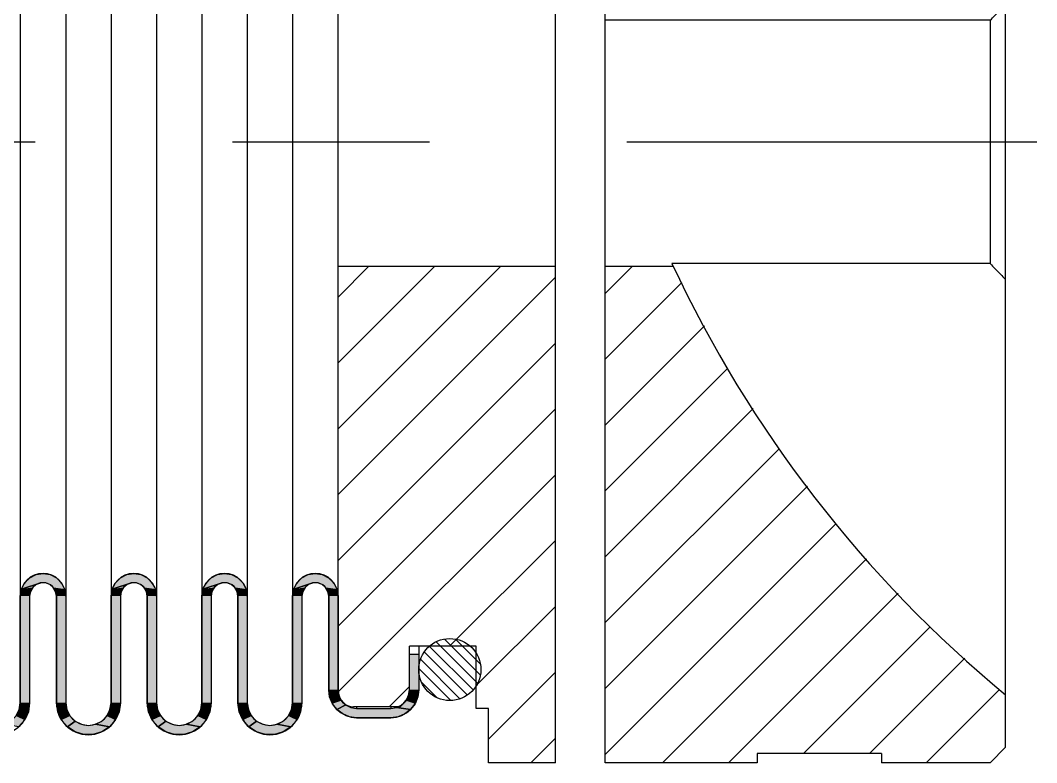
# Model space of a CAD drawing. Header units: millimetres. Extents: x -29 to 3384, y -388 to 1226.
# Drawn here: x 676.85 to 709.58, y 221.35 to 245.27 of the extents above; entities that cross this region are included whole.
import ezdxf

# ---------------------------------------------------------------- set-up
doc = ezdxf.new("R2010")
doc.units = ezdxf.units.MM
doc.linetypes.add('CENTER', pattern=[50.8, 31.75, -6.35, 6.35, -6.35])
doc.layers.add('DEFAULT_1', color=7, linetype='CENTER')

# ---------------------------------------------------------------- blocks, each defined once
blk = doc.blocks.new('*U35')
at = {"color": 2, "linetype": 'Continuous', "extrusion": (0, 0, -1)}
for points in [[(-132.831, 180.711), (-133.283, 180.64), (-132.38, 180.64)], [(-131.649, 180.109), (-132.682, 180.098), (-131.441, 179.701)], [(-131.972, 180.432), (-134.014, 180.109), (-131.649, 180.109)], [(-134.014, 180.109), (-132.682, 180.098), (-131.649, 180.109)], [(-132.38, 180.64), (-133.69, 180.432), (-131.972, 180.432)], [(-133.69, 180.432), (-134.014, 180.109), (-131.972, 180.432)], [(-133.283, 180.64), (-133.69, 180.432), (-132.38, 180.64)], [(-134.014, 180.109), (-132.981, 180.098), (-132.682, 180.098)], [(-134.014, 180.109), (-134.221, 179.701), (-132.981, 180.098)], [(-132.981, 180.098), (-134.221, 179.701), (-133.262, 179.996)], [(-133.262, 179.996), (-134.221, 179.701), (-133.491, 179.804)], [(-133.491, 179.804), (-134.221, 179.701), (-133.641, 179.544)], [(-134.221, 179.701), (-134.293, 179.25), (-133.641, 179.544)], [(-133.641, 179.544), (-134.293, 179.25), (-133.693, 179.25)], [(-133.693, 179.25), (-134.293, 172.373), (-133.693, 172.373)], [(-134.293, 179.25), (-134.293, 172.373), (-133.693, 179.25)], [(-134.293, 172.373), (-133.776, 171.792), (-133.693, 172.373)]]:
    blk.add_solid(points, dxfattribs=at)
blk = doc.blocks.new('*U36')
at = {"color": 2, "linetype": 'Continuous', "extrusion": (0, 0, -1)}
for points in [[(-138.677, 180.711), (-139.129, 180.64), (-138.226, 180.64)], [(-137.495, 180.109), (-138.528, 180.098), (-137.287, 179.701)], [(-137.818, 180.432), (-139.86, 180.109), (-137.495, 180.109)], [(-139.86, 180.109), (-138.528, 180.098), (-137.495, 180.109)], [(-138.226, 180.64), (-139.537, 180.432), (-137.818, 180.432)], [(-139.537, 180.432), (-139.86, 180.109), (-137.818, 180.432)], [(-139.129, 180.64), (-139.537, 180.432), (-138.226, 180.64)], [(-139.86, 180.109), (-138.827, 180.098), (-138.528, 180.098)], [(-139.86, 180.109), (-140.067, 179.701), (-138.827, 180.098)], [(-138.827, 180.098), (-140.067, 179.701), (-139.108, 179.996)], [(-139.108, 179.996), (-140.067, 179.701), (-139.337, 179.804)], [(-139.337, 179.804), (-140.067, 179.701), (-139.487, 179.544)], [(-140.067, 179.701), (-140.139, 179.25), (-139.487, 179.544)], [(-139.487, 179.544), (-140.139, 179.25), (-139.539, 179.25)], [(-139.539, 179.25), (-140.139, 172.373), (-139.539, 172.373)], [(-140.139, 179.25), (-140.139, 172.373), (-139.539, 179.25)], [(-140.139, 172.373), (-139.623, 171.792), (-139.539, 172.373)]]:
    blk.add_solid(points, dxfattribs=at)
blk = doc.blocks.new('*U37')
at = {"color": 2, "linetype": 'Continuous', "extrusion": (0, 0, -1)}
for points in [[(-144.524, 180.711), (-144.975, 180.64), (-144.072, 180.64)], [(-143.341, 180.109), (-144.374, 180.098), (-143.134, 179.701)], [(-143.665, 180.432), (-145.706, 180.109), (-143.341, 180.109)], [(-145.706, 180.109), (-144.374, 180.098), (-143.341, 180.109)], [(-144.072, 180.64), (-145.383, 180.432), (-143.665, 180.432)], [(-145.383, 180.432), (-145.706, 180.109), (-143.665, 180.432)], [(-144.975, 180.64), (-145.383, 180.432), (-144.072, 180.64)], [(-145.706, 180.109), (-144.673, 180.098), (-144.374, 180.098)], [(-145.706, 180.109), (-145.914, 179.701), (-144.673, 180.098)], [(-144.673, 180.098), (-145.914, 179.701), (-144.954, 179.996)], [(-144.954, 179.996), (-145.914, 179.701), (-145.184, 179.804)], [(-145.184, 179.804), (-145.914, 179.701), (-145.333, 179.544)], [(-145.914, 179.701), (-145.985, 179.25), (-145.333, 179.544)], [(-145.333, 179.544), (-145.985, 179.25), (-145.385, 179.25)], [(-145.385, 179.25), (-145.985, 172.373), (-145.385, 172.373)], [(-145.985, 179.25), (-145.985, 172.373), (-145.385, 179.25)], [(-145.985, 172.373), (-145.469, 171.792), (-145.385, 172.373)]]:
    blk.add_solid(points, dxfattribs=at)
blk = doc.blocks.new('*U38')
at = {"color": 2, "linetype": 'Continuous', "extrusion": (0, 0, -1)}
for points in [[(-150.37, 180.711), (-150.821, 180.64), (-149.918, 180.64)], [(-149.187, 180.109), (-150.22, 180.098), (-148.98, 179.701)], [(-149.511, 180.432), (-151.552, 180.109), (-149.187, 180.109)], [(-151.552, 180.109), (-150.22, 180.098), (-149.187, 180.109)], [(-149.918, 180.64), (-151.229, 180.432), (-149.511, 180.432)], [(-151.229, 180.432), (-151.552, 180.109), (-149.511, 180.432)], [(-150.821, 180.64), (-151.229, 180.432), (-149.918, 180.64)], [(-151.552, 180.109), (-150.519, 180.098), (-150.22, 180.098)], [(-151.552, 180.109), (-151.76, 179.701), (-150.519, 180.098)], [(-150.519, 180.098), (-151.76, 179.701), (-150.801, 179.996)], [(-150.801, 179.996), (-151.76, 179.701), (-151.03, 179.804)], [(-151.03, 179.804), (-151.76, 179.701), (-151.179, 179.544)], [(-151.76, 179.701), (-151.831, 179.25), (-151.179, 179.544)], [(-151.179, 179.544), (-151.831, 179.25), (-151.231, 179.25)], [(-151.231, 179.25), (-151.831, 173.211), (-151.231, 173.211)], [(-151.831, 179.25), (-151.831, 173.211), (-151.231, 179.25)], [(-151.831, 173.211), (-151.293, 172.745), (-151.231, 173.211)]]:
    blk.add_solid(points, dxfattribs=at)
blk = doc.blocks.new('*U42')
at = {"color": 2, "linetype": 'Continuous', "extrusion": (0, 0, -1)}
for points in [[(-132.682, 180.098), (-132.401, 179.996), (-131.441, 179.701)], [(-131.441, 179.701), (-132.022, 179.544), (-131.37, 179.25)], [(-132.022, 179.544), (-131.97, 179.25), (-131.37, 179.25)], [(-132.401, 179.996), (-132.171, 179.804), (-131.441, 179.701)], [(-132.171, 179.804), (-132.022, 179.544), (-131.441, 179.701)], [(-131.37, 179.25), (-131.97, 172.373), (-131.37, 172.373)], [(-131.97, 179.25), (-131.97, 172.373), (-131.37, 179.25)], [(-131.37, 172.373), (-131.886, 171.792), (-131.298, 171.921)], [(-131.97, 172.373), (-131.886, 171.792), (-131.37, 172.373)], [(-131.091, 171.514), (-131.643, 171.258), (-130.767, 171.19)], [(-131.298, 171.921), (-131.886, 171.792), (-131.091, 171.514)], [(-131.886, 171.792), (-131.643, 171.258), (-131.091, 171.514)], [(-130.767, 171.19), (-131.258, 170.815), (-130.36, 170.983)], [(-131.643, 171.258), (-131.258, 170.815), (-130.767, 171.19)]]:
    blk.add_solid(points, dxfattribs=at)
blk = doc.blocks.new('*U43')
at = {"color": 2, "linetype": 'Continuous', "extrusion": (0, 0, -1)}
for points in [[(-138.528, 180.098), (-138.247, 179.996), (-137.287, 179.701)], [(-137.287, 179.701), (-137.868, 179.544), (-137.216, 179.25)], [(-137.868, 179.544), (-137.816, 179.25), (-137.216, 179.25)], [(-138.247, 179.996), (-138.018, 179.804), (-137.287, 179.701)], [(-138.018, 179.804), (-137.868, 179.544), (-137.287, 179.701)], [(-137.216, 179.25), (-137.816, 172.373), (-137.216, 172.373)], [(-137.816, 179.25), (-137.816, 172.373), (-137.216, 179.25)], [(-137.216, 172.373), (-137.732, 171.792), (-137.144, 171.921)], [(-137.816, 172.373), (-137.732, 171.792), (-137.216, 172.373)], [(-136.937, 171.514), (-137.489, 171.258), (-136.613, 171.19)], [(-137.144, 171.921), (-137.732, 171.792), (-136.937, 171.514)], [(-137.732, 171.792), (-137.489, 171.258), (-136.937, 171.514)], [(-136.613, 171.19), (-137.104, 170.815), (-136.206, 170.983)], [(-137.489, 171.258), (-137.104, 170.815), (-136.613, 171.19)]]:
    blk.add_solid(points, dxfattribs=at)
blk = doc.blocks.new('*U44')
at = {"color": 2, "linetype": 'Continuous', "extrusion": (0, 0, -1)}
for points in [[(-144.374, 180.098), (-144.093, 179.996), (-143.134, 179.701)], [(-143.134, 179.701), (-143.714, 179.544), (-143.062, 179.25)], [(-143.714, 179.544), (-143.662, 179.25), (-143.062, 179.25)], [(-144.093, 179.996), (-143.864, 179.804), (-143.134, 179.701)], [(-143.864, 179.804), (-143.714, 179.544), (-143.134, 179.701)], [(-143.062, 179.25), (-143.662, 172.373), (-143.062, 172.373)], [(-143.662, 179.25), (-143.662, 172.373), (-143.062, 179.25)], [(-143.062, 172.373), (-143.579, 171.792), (-142.991, 171.921)], [(-143.662, 172.373), (-143.579, 171.792), (-143.062, 172.373)], [(-142.783, 171.514), (-143.335, 171.258), (-142.46, 171.19)], [(-142.991, 171.921), (-143.579, 171.792), (-142.783, 171.514)], [(-143.579, 171.792), (-143.335, 171.258), (-142.783, 171.514)], [(-142.46, 171.19), (-142.951, 170.815), (-142.052, 170.983)], [(-143.335, 171.258), (-142.951, 170.815), (-142.46, 171.19)]]:
    blk.add_solid(points, dxfattribs=at)
blk = doc.blocks.new('*U45')
at = {"color": 2, "linetype": 'Continuous', "extrusion": (0, 0, -1)}
for points in [[(-150.22, 180.098), (-149.939, 179.996), (-148.98, 179.701)], [(-148.98, 179.701), (-149.56, 179.544), (-148.908, 179.25)], [(-149.56, 179.544), (-149.508, 179.25), (-148.908, 179.25)], [(-149.939, 179.996), (-149.71, 179.804), (-148.98, 179.701)], [(-149.71, 179.804), (-149.56, 179.544), (-148.98, 179.701)], [(-148.908, 179.25), (-149.508, 172.373), (-148.908, 172.373)], [(-149.508, 179.25), (-149.508, 172.373), (-148.908, 179.25)], [(-148.908, 172.373), (-149.425, 171.792), (-148.837, 171.921)], [(-149.508, 172.373), (-149.425, 171.792), (-148.908, 172.373)], [(-148.629, 171.514), (-149.181, 171.258), (-148.306, 171.19)], [(-148.837, 171.921), (-149.425, 171.792), (-148.629, 171.514)], [(-149.425, 171.792), (-149.181, 171.258), (-148.629, 171.514)], [(-148.306, 171.19), (-148.797, 170.815), (-147.898, 170.983)], [(-149.181, 171.258), (-148.797, 170.815), (-148.306, 171.19)]]:
    blk.add_solid(points, dxfattribs=at)
blk = doc.blocks.new('*U47')
at = {"color": 2, "linetype": 'Continuous', "extrusion": (0, 0, -1)}
for points in [[(-157.031, 173.211), (-156.431, 175.511), (-157.031, 175.511)], [(-156.431, 175.511), (-157.031, 173.211), (-156.431, 173.211)], [(-156.373, 172.84), (-156.97, 172.745), (-156.202, 172.506)], [(-156.431, 173.211), (-156.97, 172.745), (-156.373, 172.84)], [(-157.031, 173.211), (-156.97, 172.745), (-156.431, 173.211)], [(-155.937, 172.24), (-156.504, 171.939), (-155.602, 172.07)], [(-156.202, 172.506), (-156.79, 172.311), (-155.937, 172.24)], [(-156.79, 172.311), (-156.504, 171.939), (-155.937, 172.24)], [(-156.97, 172.745), (-156.79, 172.311), (-156.202, 172.506)]]:
    blk.add_solid(points, dxfattribs=at)
blk = doc.blocks.new('*U49')
at = {"color": 2, "linetype": 'Continuous', "extrusion": (0, 0, -1)}
for points in [[(-151.831, 173.211), (-151.89, 172.84), (-151.293, 172.745)], [(-151.89, 172.84), (-152.061, 172.506), (-151.293, 172.745)], [(-151.293, 172.745), (-152.061, 172.506), (-151.472, 172.311)], [(-152.061, 172.506), (-152.326, 172.24), (-151.472, 172.311)], [(-151.472, 172.311), (-152.326, 172.24), (-151.759, 171.939)]]:
    blk.add_solid(points, dxfattribs=at)
blk = doc.blocks.new('*U51')
at = {"color": 2, "linetype": 'Continuous', "extrusion": (0, 0, -1)}
for points in [[(-152.326, 172.24), (-152.661, 172.07), (-151.759, 171.939)], [(-152.661, 172.07), (-153.031, 172.011), (-151.759, 171.939)], [(-155.231, 172.011), (-156.504, 171.939), (-151.759, 171.939)], [(-151.759, 171.939), (-153.031, 172.011), (-155.231, 172.011)], [(-151.759, 171.939), (-156.131, 171.652), (-152.131, 171.652)], [(-156.504, 171.939), (-156.131, 171.652), (-151.759, 171.939)], [(-152.131, 171.652), (-155.697, 171.473), (-152.565, 171.473)], [(-156.131, 171.652), (-155.697, 171.473), (-152.131, 171.652)], [(-155.602, 172.07), (-156.504, 171.939), (-155.231, 172.011)], [(-152.565, 171.473), (-155.231, 171.411), (-153.031, 171.411)], [(-155.697, 171.473), (-155.231, 171.411), (-152.565, 171.473)]]:
    blk.add_solid(points, dxfattribs=at)
blk = doc.blocks.new('*U55')
at = {"color": 2, "linetype": 'Continuous', "extrusion": (0, 0, -1)}
for points in [[(-134.293, 172.373), (-134.364, 171.921), (-133.776, 171.792)], [(-134.364, 171.921), (-134.572, 171.514), (-133.776, 171.792)], [(-133.776, 171.792), (-134.572, 171.514), (-134.02, 171.258)], [(-134.572, 171.514), (-134.895, 171.19), (-134.02, 171.258)], [(-134.02, 171.258), (-134.895, 171.19), (-134.404, 170.815)]]:
    blk.add_solid(points, dxfattribs=at)
blk = doc.blocks.new('*U56')
at = {"color": 2, "linetype": 'Continuous', "extrusion": (0, 0, -1)}
for points in [[(-140.139, 172.373), (-140.211, 171.921), (-139.623, 171.792)], [(-140.211, 171.921), (-140.418, 171.514), (-139.623, 171.792)], [(-139.623, 171.792), (-140.418, 171.514), (-139.866, 171.258)], [(-140.418, 171.514), (-140.741, 171.19), (-139.866, 171.258)], [(-139.866, 171.258), (-140.741, 171.19), (-140.251, 170.815)]]:
    blk.add_solid(points, dxfattribs=at)
blk = doc.blocks.new('*U57')
at = {"color": 2, "linetype": 'Continuous', "extrusion": (0, 0, -1)}
for points in [[(-145.985, 172.373), (-146.057, 171.921), (-145.469, 171.792)], [(-146.057, 171.921), (-146.264, 171.514), (-145.469, 171.792)], [(-145.469, 171.792), (-146.264, 171.514), (-145.712, 171.258)], [(-146.264, 171.514), (-146.588, 171.19), (-145.712, 171.258)], [(-145.712, 171.258), (-146.588, 171.19), (-146.097, 170.815)]]:
    blk.add_solid(points, dxfattribs=at)
blk = doc.blocks.new('*U61')
at = {"color": 2, "linetype": 'Continuous', "extrusion": (0, 0, -1)}
for points in [[(-134.895, 171.19), (-135.303, 170.983), (-134.404, 170.815)], [(-135.303, 170.983), (-135.754, 170.911), (-134.404, 170.815)], [(-135.754, 170.911), (-137.104, 170.815), (-134.404, 170.815)], [(-136.206, 170.983), (-137.104, 170.815), (-135.754, 170.911)], [(-134.404, 170.815), (-136.611, 170.498), (-134.898, 170.498)], [(-137.104, 170.815), (-136.611, 170.498), (-134.404, 170.815)], [(-134.898, 170.498), (-136.048, 170.332), (-135.461, 170.332)], [(-136.611, 170.498), (-136.048, 170.332), (-134.898, 170.498)]]:
    blk.add_solid(points, dxfattribs=at)
blk = doc.blocks.new('*U62')
at = {"color": 2, "linetype": 'Continuous', "extrusion": (0, 0, -1)}
for points in [[(-140.741, 171.19), (-141.149, 170.983), (-140.251, 170.815)], [(-141.149, 170.983), (-141.601, 170.911), (-140.251, 170.815)], [(-141.601, 170.911), (-142.951, 170.815), (-140.251, 170.815)], [(-142.052, 170.983), (-142.951, 170.815), (-141.601, 170.911)], [(-140.251, 170.815), (-142.457, 170.498), (-140.744, 170.498)], [(-142.951, 170.815), (-142.457, 170.498), (-140.251, 170.815)], [(-140.744, 170.498), (-141.894, 170.332), (-141.307, 170.332)], [(-142.457, 170.498), (-141.894, 170.332), (-140.744, 170.498)]]:
    blk.add_solid(points, dxfattribs=at)
blk = doc.blocks.new('*U63')
at = {"color": 2, "linetype": 'Continuous', "extrusion": (0, 0, -1)}
for points in [[(-146.588, 171.19), (-146.995, 170.983), (-146.097, 170.815)], [(-146.995, 170.983), (-147.447, 170.911), (-146.097, 170.815)], [(-147.447, 170.911), (-148.797, 170.815), (-146.097, 170.815)], [(-147.898, 170.983), (-148.797, 170.815), (-147.447, 170.911)], [(-146.097, 170.815), (-148.303, 170.498), (-146.59, 170.498)], [(-148.797, 170.815), (-148.303, 170.498), (-146.097, 170.815)], [(-146.59, 170.498), (-147.74, 170.332), (-147.153, 170.332)], [(-148.303, 170.498), (-147.74, 170.332), (-146.59, 170.498)]]:
    blk.add_solid(points, dxfattribs=at)

msp = doc.modelspace()

# ---------------------------------------------------------------- linework, layer by layer
at = {"color": 7, "linetype": 'Continuous'}
for p, q in [((694.0798, 221.34595), (694.0798, 261.34595)), ((695.6798, 221.34595), (695.6798, 261.32994)), ((708.5798, 221.84595), (708.5798, 260.82953)), ((676.84903, 259.41518), (676.84903, 223.27672)), ((678.31057, 259.41518), (678.31057, 223.27672)), ((679.77211, 259.41518), (679.77211, 223.27672)), ((681.23365, 259.41518), (681.23365, 223.27672)), ((682.69519, 259.41518), (682.69519, 223.27672)), ((684.15673, 259.41518), (684.15673, 223.27672)), ((685.61826, 259.41518), (685.61826, 223.27672)), ((687.0798, 223.64595), (687.0798, 259.04595)), ((708.0798, 245.26513), (695.6798, 245.26513)), ((708.0798, 245.26513), (708.0798, 237.42677)), ((687.0798, 237.34595), (694.0798, 237.34595)), ((695.6798, 237.34595), (697.87207, 237.34595)), ((708.0798, 237.42677), (697.83423, 237.42677)), ((677.14903, 226.71518), (677.14903, 223.27672)), ((678.01057, 226.71518), (678.01057, 223.27672)), ((680.07211, 226.71518), (680.07211, 223.27672)), ((680.93365, 226.71518), (680.93365, 223.27672)), ((682.99519, 226.71518), (682.99519, 223.27672)), ((683.85673, 226.71518), (683.85673, 223.27672)), ((685.91826, 226.71518), (685.91826, 223.27672)), ((686.7798, 226.71518), (686.7798, 223.69595)), ((691.5298, 225.09595), (689.3798, 225.09595)), ((689.3798, 223.44595), (689.3798, 225.09595)), ((689.6798, 225.09595), (689.6798, 223.69595)), ((691.5298, 223.09595), (691.5298, 225.09595)), ((689.3798, 224.84595), (689.6798, 224.84595)), ((689.3798, 223.44595), (689.0798, 223.14595)), ((689.0798, 223.14595), (687.5798, 223.14595)), ((687.6798, 223.14595), (687.6798, 223.09595)), ((687.6798, 223.09595), (688.7798, 223.09595)), ((688.7798, 223.14595), (688.7798, 223.09595)), ((691.9298, 223.09595), (691.5298, 223.09595)), ((691.9298, 221.34595), (691.9298, 223.09595)), ((687.6798, 222.79595), (688.7798, 222.79595)), ((704.5798, 221.64595), (700.5798, 221.64595)), ((700.5798, 221.64595), (700.5798, 221.34595)), ((704.5798, 221.64595), (704.5798, 221.34595)), ((708.5798, 221.84595), (708.0798, 221.34595)), ((694.0798, 221.34595), (691.9298, 221.34595)), ((700.5798, 221.34595), (695.6798, 221.34595)), ((708.0798, 221.34595), (704.5798, 221.34595))]:
    msp.add_line(p, q, dxfattribs=at)
at = {"color": 2, "linetype": 'Continuous'}
for p, q in [((687.0798, 236.34949), (688.07627, 237.34595)), ((687.0798, 234.22817), (690.19759, 237.34595)), ((687.0798, 232.10685), (692.31891, 237.34595)), ((695.6798, 236.4642), (696.56155, 237.34595)), ((687.0798, 229.98552), (694.0798, 236.98552)), ((695.6798, 234.34288), (698.15101, 236.81409)), ((695.6798, 232.22156), (698.8808, 235.42256)), ((687.0798, 227.8642), (694.0798, 234.8642)), ((695.6798, 230.10024), (699.62459, 234.04503)), ((687.0798, 225.74288), (694.0798, 232.74288)), ((695.6798, 227.97892), (700.45444, 232.75356)), ((695.6798, 225.8576), (701.28429, 231.46209)), ((687.08314, 223.6249), (694.0798, 230.62156)), ((695.6798, 223.73628), (702.19547, 230.25195)), ((695.6798, 221.61496), (703.12162, 229.05678)), ((690.67551, 225.09595), (694.0798, 228.50024)), ((697.53211, 221.34595), (704.09618, 227.91002)), ((676.84903, 226.71518), (676.8848, 226.941)), ((679.77211, 226.71518), (679.80788, 226.941)), ((682.69519, 226.71518), (682.73095, 226.941)), ((685.61826, 226.71518), (685.65403, 226.941)), ((699.65343, 221.34595), (705.11648, 226.809)), ((691.5298, 223.82892), (694.0798, 226.37892)), ((702.07475, 221.64595), (706.15239, 225.72359)), ((691.57021, 223.9048), (690.23866, 225.23635)), ((691.65686, 224.1717), (690.50555, 225.32301)), ((691.6561, 224.52602), (690.85987, 225.32224)), ((691.24101, 223.52689), (689.86074, 224.90716)), ((691.42846, 223.69299), (690.02685, 225.09461)), ((691.00629, 223.40805), (689.74191, 224.67244)), ((704.19607, 221.64595), (707.26622, 224.7161)), ((690.71077, 223.35003), (689.68388, 224.37692)), ((691.9298, 222.1076), (694.0798, 224.2576)), ((690.26092, 223.44633), (689.78018, 223.92706)), ((687.0798, 223.69595), (687.10917, 223.51054)), ((688.72551, 223.14595), (689.3798, 223.80024)), ((706.01739, 221.34595), (708.38005, 223.70861)), ((678.31057, 223.27672), (678.34634, 223.0509)), ((681.23365, 223.27672), (681.26942, 223.0509)), ((684.15673, 223.27672), (684.19249, 223.0509)), ((688.7798, 223.09595), (688.96521, 223.12532)), ((679.04134, 222.54595), (679.26716, 222.58172)), ((681.96442, 222.54595), (682.19024, 222.58172)), ((684.8875, 222.54595), (685.11332, 222.58172)), ((693.28947, 221.34595), (694.0798, 222.13628))]:
    msp.add_line(p, q, dxfattribs=at)
for points in [[(677.5798, 227.44595), (677.80562, 227.41018), (678.00934, 227.30639), (678.17101, 227.14472), (678.27481, 226.941), (678.31057, 226.71518), (678.31057, 223.27672), (678.05233, 222.98632), (678.01057, 223.27672), (678.01057, 226.71518), (677.98459, 226.86251), (677.90979, 226.99207), (677.79519, 227.08824), (677.6546, 227.13941), (677.505, 227.13941), (676.8848, 226.941), (676.9886, 227.14472), (677.15027, 227.30639), (677.35398, 227.41018), (677.5798, 227.44595)], [(678.01057, 226.71518), (677.98459, 226.86251), (677.90979, 226.99207), (677.79519, 227.08824), (677.6546, 227.13941), (677.505, 227.13941), (676.8848, 226.941), (676.9886, 227.14472), (677.15027, 227.30639), (677.35398, 227.41018), (677.5798, 227.44595)], [(677.5798, 227.44595), (677.80562, 227.41018), (678.00934, 227.30639), (678.17101, 227.14472), (678.27481, 226.941), (678.31057, 226.71518)], [(680.50288, 227.44595), (680.7287, 227.41018), (680.93241, 227.30639), (681.09408, 227.14472), (681.19788, 226.941), (681.23365, 226.71518), (681.23365, 223.27672), (680.9754, 222.98632), (680.93365, 223.27672), (680.93365, 226.71518), (680.90767, 226.86251), (680.83287, 226.99207), (680.71826, 227.08824), (680.57768, 227.13941), (680.42808, 227.13941), (679.80788, 226.941), (679.91167, 227.14472), (680.07334, 227.30639), (680.27706, 227.41018), (680.50288, 227.44595)], [(680.93365, 226.71518), (680.90767, 226.86251), (680.83287, 226.99207), (680.71826, 227.08824), (680.57768, 227.13941), (680.42808, 227.13941), (679.80788, 226.941), (679.91167, 227.14472), (680.07334, 227.30639), (680.27706, 227.41018), (680.50288, 227.44595)], [(680.50288, 227.44595), (680.7287, 227.41018), (680.93241, 227.30639), (681.09408, 227.14472), (681.19788, 226.941), (681.23365, 226.71518)], [(683.42596, 227.44595), (683.65178, 227.41018), (683.85549, 227.30639), (684.01716, 227.14472), (684.12096, 226.941), (684.15673, 226.71518), (684.15673, 223.27672), (683.89848, 222.98632), (683.85673, 223.27672), (683.85673, 226.71518), (683.83075, 226.86251), (683.75594, 226.99207), (683.64134, 227.08824), (683.50076, 227.13941), (683.35115, 227.13941), (682.73095, 226.941), (682.83475, 227.14472), (682.99642, 227.30639), (683.20014, 227.41018), (683.42596, 227.44595)], [(683.85673, 226.71518), (683.83075, 226.86251), (683.75594, 226.99207), (683.64134, 227.08824), (683.50076, 227.13941), (683.35115, 227.13941), (682.73095, 226.941), (682.83475, 227.14472), (682.99642, 227.30639), (683.20014, 227.41018), (683.42596, 227.44595)], [(683.42596, 227.44595), (683.65178, 227.41018), (683.85549, 227.30639), (684.01716, 227.14472), (684.12096, 226.941), (684.15673, 226.71518)], [(686.34903, 227.44595), (686.57485, 227.41018), (686.77857, 227.30639), (686.94024, 227.14472), (687.04404, 226.941), (687.0798, 226.71518), (687.0798, 223.69595), (686.81047, 223.46301), (686.7798, 223.69595), (686.7798, 226.71518), (686.75382, 226.86251), (686.67902, 226.99207), (686.56442, 227.08824), (686.42384, 227.13941), (686.27423, 227.13941), (685.65403, 226.941), (685.75783, 227.14472), (685.9195, 227.30639), (686.12321, 227.41018), (686.34903, 227.44595)], [(686.7798, 226.71518), (686.75382, 226.86251), (686.67902, 226.99207), (686.56442, 227.08824), (686.42384, 227.13941), (686.27423, 227.13941), (685.65403, 226.941), (685.75783, 227.14472), (685.9195, 227.30639), (686.12321, 227.41018), (686.34903, 227.44595)], [(686.34903, 227.44595), (686.57485, 227.41018), (686.77857, 227.30639), (686.94024, 227.14472), (687.04404, 226.941), (687.0798, 226.71518)], [(677.24981, 226.99207), (677.17501, 226.86251), (677.14903, 226.71518), (677.14903, 223.27672), (677.10728, 222.98632), (676.9854, 222.71944), (676.79327, 222.49772), (676.34408, 222.58172), (676.5478, 222.68551), (676.70947, 222.84718), (676.81327, 223.0509), (676.84903, 223.27672), (676.84903, 226.71518), (676.8848, 226.941), (677.505, 227.13941), (677.36442, 227.08824), (677.24981, 226.99207)], [(677.24981, 226.99207), (677.17501, 226.86251), (677.14903, 226.71518)], [(677.505, 227.13941), (677.36442, 227.08824), (677.24981, 226.99207)], [(680.17289, 226.99207), (680.09809, 226.86251), (680.07211, 226.71518), (680.07211, 223.27672), (680.03036, 222.98632), (679.90848, 222.71944), (679.71635, 222.49772), (679.26716, 222.58172), (679.47088, 222.68551), (679.63255, 222.84718), (679.73634, 223.0509), (679.77211, 223.27672), (679.77211, 226.71518), (679.80788, 226.941), (680.42808, 227.13941), (680.2875, 227.08824), (680.17289, 226.99207)], [(680.17289, 226.99207), (680.09809, 226.86251), (680.07211, 226.71518)], [(680.42808, 227.13941), (680.2875, 227.08824), (680.17289, 226.99207)], [(683.09597, 226.99207), (683.02117, 226.86251), (682.99519, 226.71518), (682.99519, 223.27672), (682.95343, 222.98632), (682.83156, 222.71944), (682.63943, 222.49772), (682.19024, 222.58172), (682.39395, 222.68551), (682.55562, 222.84718), (682.65942, 223.0509), (682.69519, 223.27672), (682.69519, 226.71518), (682.73095, 226.941), (683.35115, 227.13941), (683.21057, 227.08824), (683.09597, 226.99207)], [(683.09597, 226.99207), (683.02117, 226.86251), (682.99519, 226.71518)], [(683.35115, 227.13941), (683.21057, 227.08824), (683.09597, 226.99207)], [(686.01905, 226.99207), (685.94424, 226.86251), (685.91826, 226.71518), (685.91826, 223.27672), (685.87651, 222.98632), (685.75463, 222.71944), (685.56251, 222.49772), (685.11332, 222.58172), (685.31703, 222.68551), (685.4787, 222.84718), (685.5825, 223.0509), (685.61826, 223.27672), (685.61826, 226.71518), (685.65403, 226.941), (686.27423, 227.13941), (686.13365, 227.08824), (686.01905, 226.99207)], [(686.01905, 226.99207), (685.94424, 226.86251), (685.91826, 226.71518)], [(686.27423, 227.13941), (686.13365, 227.08824), (686.01905, 226.99207)], [(689.3798, 223.69595), (689.3798, 224.84595), (689.6798, 224.84595), (689.6798, 223.69595), (689.64914, 223.46301), (689.55923, 223.24595), (689.4162, 223.05955), (688.96521, 223.12532), (689.13247, 223.21054), (689.26521, 223.34328), (689.35044, 223.51054), (689.3798, 223.69595)], [(687.0798, 223.69595), (686.81047, 223.46301), (686.7798, 223.69595)], [(687.10917, 223.51054), (687.19439, 223.34328), (687.32713, 223.21054), (687.04341, 223.05955), (686.90038, 223.24595), (686.81047, 223.46301), (687.0798, 223.69595), (687.10917, 223.51054)], [(689.6798, 223.69595), (689.64914, 223.46301), (689.55923, 223.24595), (689.4162, 223.05955), (688.96521, 223.12532), (689.13247, 223.21054), (689.26521, 223.34328), (689.35044, 223.51054), (689.3798, 223.69595)], [(677.14903, 223.27672), (677.10728, 222.98632), (676.9854, 222.71944), (676.79327, 222.49772), (676.34408, 222.58172), (676.5478, 222.68551), (676.70947, 222.84718), (676.81327, 223.0509), (676.84903, 223.27672)], [(678.31057, 223.27672), (678.05233, 222.98632), (678.01057, 223.27672)], [(678.34634, 223.0509), (678.45014, 222.84718), (678.61181, 222.68551), (678.36633, 222.49772), (678.1742, 222.71944), (678.05233, 222.98632), (678.31057, 223.27672), (678.34634, 223.0509)], [(680.07211, 223.27672), (680.03036, 222.98632), (679.90848, 222.71944), (679.71635, 222.49772), (679.26716, 222.58172), (679.47088, 222.68551), (679.63255, 222.84718), (679.73634, 223.0509), (679.77211, 223.27672)], [(681.23365, 223.27672), (680.9754, 222.98632), (680.93365, 223.27672)], [(681.26942, 223.0509), (681.37321, 222.84718), (681.53488, 222.68551), (681.28941, 222.49772), (681.09728, 222.71944), (680.9754, 222.98632), (681.23365, 223.27672), (681.26942, 223.0509)], [(682.99519, 223.27672), (682.95343, 222.98632), (682.83156, 222.71944), (682.63943, 222.49772), (682.19024, 222.58172), (682.39395, 222.68551), (682.55562, 222.84718), (682.65942, 223.0509), (682.69519, 223.27672)], [(684.15673, 223.27672), (683.89848, 222.98632), (683.85673, 223.27672)], [(684.19249, 223.0509), (684.29629, 222.84718), (684.45796, 222.68551), (684.21248, 222.49772), (684.02036, 222.71944), (683.89848, 222.98632), (684.15673, 223.27672), (684.19249, 223.0509)], [(685.91826, 223.27672), (685.87651, 222.98632), (685.75463, 222.71944), (685.56251, 222.49772), (685.11332, 222.58172), (685.31703, 222.68551), (685.4787, 222.84718), (685.5825, 223.0509), (685.61826, 223.27672)], [(687.10917, 223.51054), (687.19439, 223.34328), (687.32713, 223.21054), (687.04341, 223.05955), (686.90038, 223.24595), (686.81047, 223.46301)], [(678.34634, 223.0509), (678.45014, 222.84718), (678.61181, 222.68551), (678.36633, 222.49772), (678.1742, 222.71944), (678.05233, 222.98632)], [(681.26942, 223.0509), (681.37321, 222.84718), (681.53488, 222.68551), (681.28941, 222.49772), (681.09728, 222.71944), (680.9754, 222.98632)], [(684.19249, 223.0509), (684.29629, 222.84718), (684.45796, 222.68551), (684.21248, 222.49772), (684.02036, 222.71944), (683.89848, 222.98632)], [(688.7798, 223.09595), (688.96521, 223.12532), (689.4162, 223.05955), (689.2298, 222.91653), (689.01274, 222.82662), (688.7798, 222.79595), (687.6798, 222.79595), (687.44687, 222.82662), (687.2298, 222.91653), (687.04341, 223.05955), (687.32713, 223.21054), (687.49439, 223.12532), (687.6798, 223.09595), (688.7798, 223.09595)], [(687.6798, 222.79595), (687.44687, 222.82662), (687.2298, 222.91653), (687.04341, 223.05955)], [(687.32713, 223.21054), (687.49439, 223.12532), (687.6798, 223.09595)], [(689.4162, 223.05955), (689.2298, 222.91653), (689.01274, 222.82662), (688.7798, 222.79595)], [(679.04134, 222.54595), (679.26716, 222.58172), (679.71635, 222.49772), (679.46954, 222.3391), (679.18803, 222.25644), (678.89465, 222.25644), (678.61314, 222.3391), (678.36633, 222.49772), (678.61181, 222.68551), (678.81552, 222.58172), (679.04134, 222.54595)], [(678.61181, 222.68551), (678.81552, 222.58172), (679.04134, 222.54595)], [(681.96442, 222.54595), (682.19024, 222.58172), (682.63943, 222.49772), (682.39262, 222.3391), (682.11111, 222.25644), (681.81772, 222.25644), (681.53622, 222.3391), (681.28941, 222.49772), (681.53488, 222.68551), (681.7386, 222.58172), (681.96442, 222.54595)], [(681.53488, 222.68551), (681.7386, 222.58172), (681.96442, 222.54595)], [(684.8875, 222.54595), (685.11332, 222.58172), (685.56251, 222.49772), (685.31569, 222.3391), (685.03419, 222.25644), (684.7408, 222.25644), (684.4593, 222.3391), (684.21248, 222.49772), (684.45796, 222.68551), (684.66167, 222.58172), (684.8875, 222.54595)], [(684.45796, 222.68551), (684.66167, 222.58172), (684.8875, 222.54595)], [(679.71635, 222.49772), (679.46954, 222.3391), (679.18803, 222.25644), (678.89465, 222.25644), (678.61314, 222.3391), (678.36633, 222.49772)], [(682.63943, 222.49772), (682.39262, 222.3391), (682.11111, 222.25644), (681.81772, 222.25644), (681.53622, 222.3391), (681.28941, 222.49772)], [(685.56251, 222.49772), (685.31569, 222.3391), (685.03419, 222.25644), (684.7408, 222.25644), (684.4593, 222.3391), (684.21248, 222.49772)]]:
    msp.add_lwpolyline(points, dxfattribs=at)
at = {"color": 7, "linetype": 'Continuous'}
msp.add_circle((690.6798, 224.34595), 1, dxfattribs=at)
for centre, radius, start, end in [((734.0798, 254.34595), 40, 205.022845, 230.394348), ((677.5798, 226.71518), 0.73077, 0, 180), ((680.50288, 226.71518), 0.73077, 0, 180), ((683.42596, 226.71518), 0.73077, 0, 180), ((686.34903, 226.71518), 0.73077, 0, 180), ((677.5798, 226.71518), 0.43077, 0, 180), ((680.50288, 226.71518), 0.43077, 0, 180), ((683.42596, 226.71518), 0.43077, 0, 180), ((686.34903, 226.71518), 0.43077, 0, 180), ((687.6798, 223.69595), 0.9, 180, 270), ((687.6798, 223.69595), 0.6, 180, 270), ((687.5798, 223.64595), 0.5, 180, 270), ((688.7798, 223.69595), 0.6, 270, 0), ((688.7798, 223.69595), 0.9, 270, 0), ((676.11826, 223.27672), 1.03077, 180, 0), ((679.04134, 223.27672), 1.03077, 180, 0), ((679.04134, 223.27672), 0.73077, 180, 0), ((681.96442, 223.27672), 1.03077, 180, 0), ((681.96442, 223.27672), 0.73077, 180, 0), ((684.8875, 223.27672), 1.03077, 180, 0), ((684.8875, 223.27672), 0.73077, 180, 0)]:
    msp.add_arc(centre, radius, start, end, dxfattribs=at)
for points, start_tangent, end_tangent in [([(708.0798, 245.26513), (708.2443, 245.43289), (708.41099, 245.60261), (708.5798, 245.77427)], (0.69985421, 0.71428571), (0.70140709, 0.7127609)), ([(708.0798, 237.42677), (708.2443, 237.25901), (708.41099, 237.08929), (708.5798, 236.91763)], (0.69985421, -0.71428571), (0.70140709, -0.7127609))]:
    msp.add_spline(points, degree=3, dxfattribs=dict(at, start_tangent=start_tangent, end_tangent=end_tangent))
at = {"layer": 'DEFAULT_1', "color": 2, "linetype": 'CENTER'}
msp.add_line((645.5798, 241.34595), (709.5798, 241.34595), dxfattribs=at)

# ---------------------------------------------------------------- block references
at = {"color": 2, "linetype": 'Continuous', "xscale": 0.5, "yscale": 0.5, "zscale": 0.5}
for name in ['*U35', '*U36', '*U37', '*U38', '*U42', '*U43', '*U44', '*U45', '*U47', '*U49', '*U55', '*U56', '*U57', '*U51', '*U61', '*U62', '*U63']:
    msp.add_blockref(name, (611.16414, 137.0903), dxfattribs=at)

doc.saveas('drawing.dxf')
